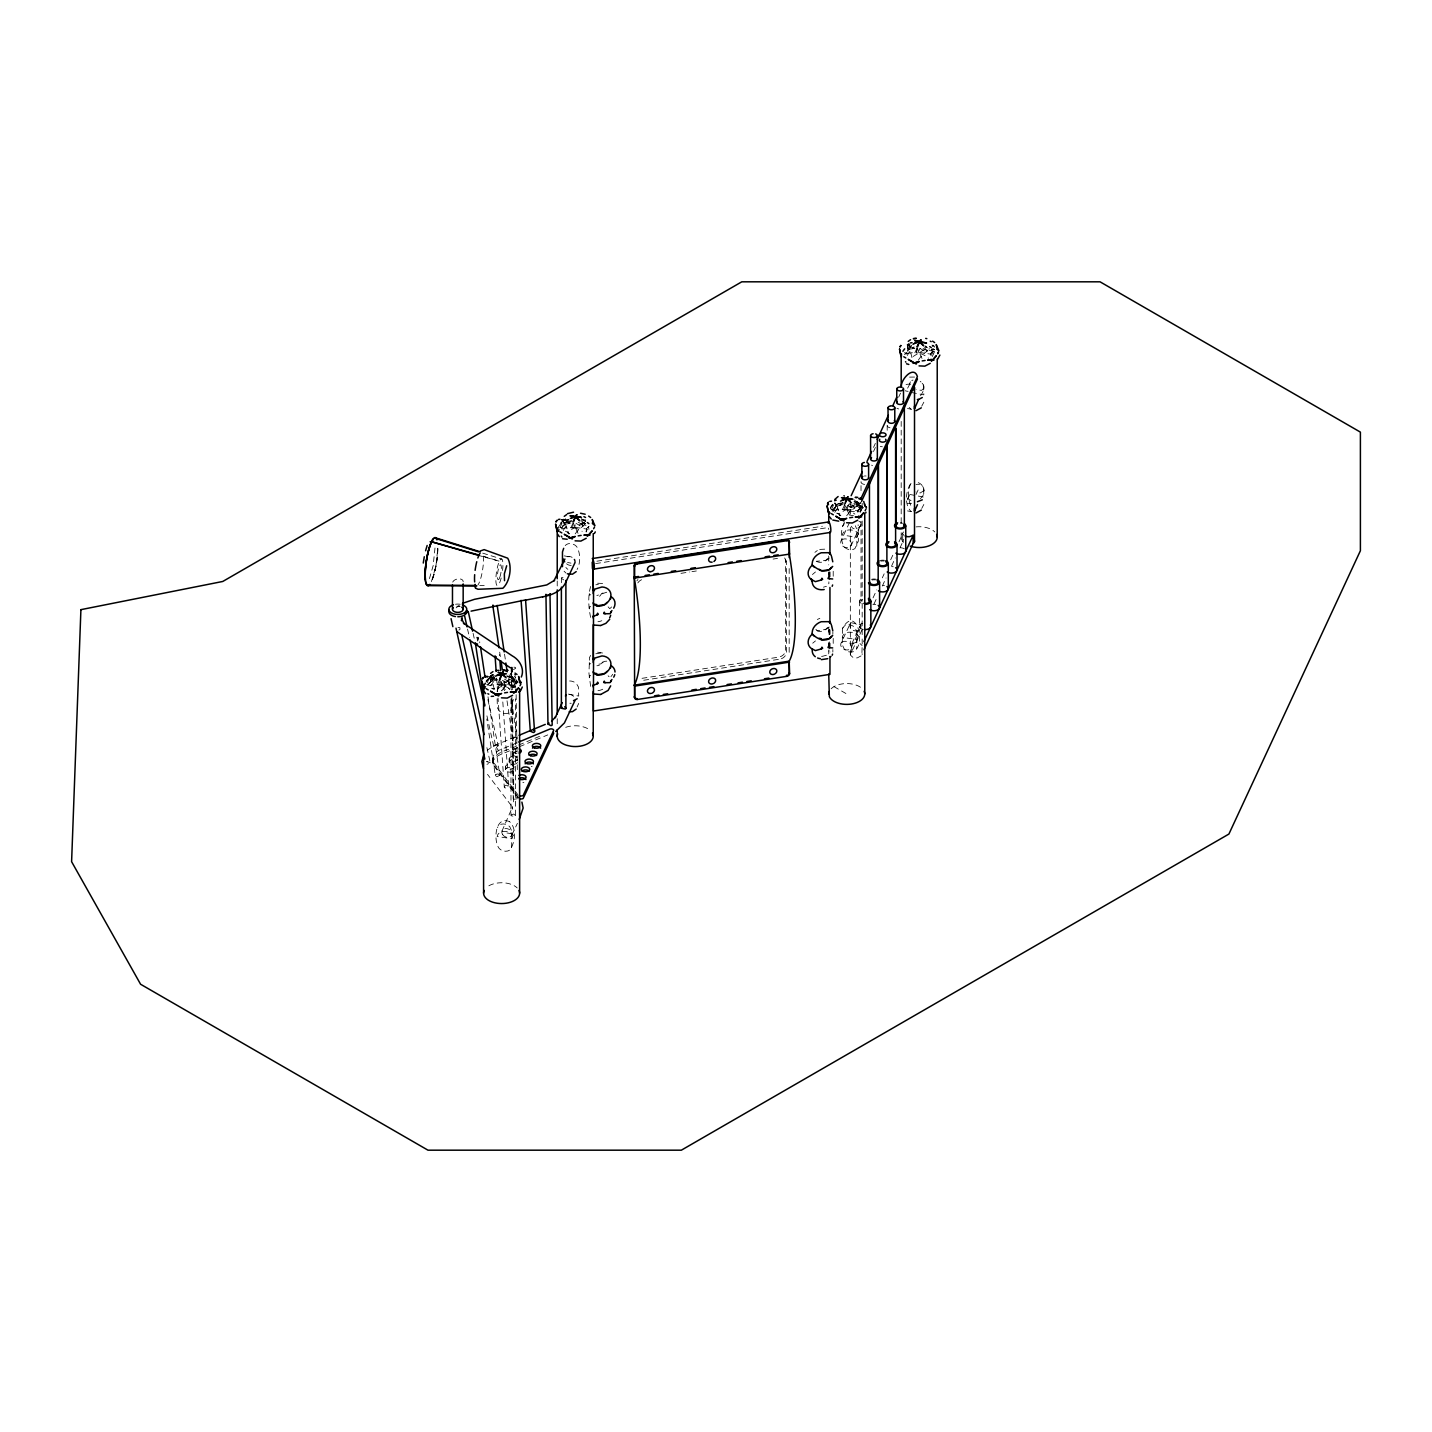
<?xml version="1.0" encoding="UTF-8"?>
<svg xmlns="http://www.w3.org/2000/svg" width="1432" height="1432" viewBox="0 0 1432 1432"><rect width="100%" height="100%" fill="white"/><g stroke="black" fill="none" stroke-linecap="round" stroke-linejoin="round"><path stroke-width="0.75" stroke-dasharray="5 3.75" d="M590.628 617.389C588.516 607.454 587.8 596.177 590.628 586.493M590.628 686.34L588.946 673.255L589.554 657.628M829.217 643.63L829.235 641.858M829.217 574.536L829.235 572.907M828.877 650.79L828.913 649.806M832.851 634.125L832.851 631.655M832.851 652.043L832.851 649.573M434.988 548.009L433.18 565.568L428.938 580.336M850.393 622.992C847.404 632.353 862.028 634.107 860.936 624.638L850.662 622.652L840.817 643.702C839.492 649.126 848.872 652.598 851.36 647.55L860.936 626.858M908.067 345.416L909.463 346.383L908.049 345.774M499.5 655.623L499.392 654.603M504.279 786.991C506.015 782.069 511.851 789.122 505.031 787.868A2.13 1.396 -27.8 0 1 504.279 786.991L498.032 698.064M479.738 642.771L479.702 641.787M486.934 715.857L493.7 746.233L496.528 747.271L498.193 745.768L487.095 696.042M578.707 703.434L577.078 706.978M907.62 388.179L911.504 380.751A7.607 5.907 29.6 0 1 913.007 380.053M909.392 384.743L910.358 381.825M923.837 402.195L921.725 406.187M923.837 504.476L921.725 508.467M489.762 677.801L490.854 681.453L489.655 684.908M497.137 691.495C497.405 686.161 502.56 680.809 508.092 683.225M497.137 698.87L497.387 707.873L499.285 710.934A7.607 6.014 23.5 0 0 509.72 712.438L511.886 708.357L511.886 695.469M509.667 821.682C495.096 815.22 493.002 840.835 499.285 848.603A7.607 6.014 23.5 0 0 509.72 850.107C515.359 842.625 516.916 828.251 509.541 821.61M511.636 847.601L511.886 831.312L509.72 826.604A7.607 6.014 23.5 0 0 499.285 825.101L497.387 827.607M563.331 520.729L564.494 524.452L562.024 529.249M832.869 511.761L835.858 507.197L834.82 503.276A19.064 4.027 81.2 0 1 835.518 504.44L835.966 505.335L838.239 503.223M844.45 522C840.835 529.393 839.832 540.15 844.433 547.149A7.607 6.014 23.5 0 0 854.868 548.653L858.359 541.081L858.126 524.756M842.517 628.415L842.267 644.722L844.433 649.43A7.607 6.014 23.5 0 0 854.868 650.933C866.45 640.319 854.958 605.718 842.517 628.415L844.433 625.909A7.607 6.014 23.5 0 1 854.868 627.431L857.016 632.121L856.766 648.428M856.766 546.147L857.016 529.858L855.352 525.759M904.451 354.563L906.545 352.666L905.436 353.382M908.461 345.166L907.297 345.918L908.479 349.39L907.727 352.093M590.682 606.452L589.447 607.365M590.682 675.439L589.447 676.316M849.516 522.501L840.817 541.314C839.492 546.755 848.872 550.21 851.36 545.18L860.936 524.47L860.936 522.25L858.949 521.355M851.36 545.18C852.667 539.739 843.287 536.284 840.817 541.314M851.36 647.55C852.667 642.127 843.287 638.672 840.817 643.702M920.543 395.697C923.479 391.867 926.719 384.349 920.167 382.308M920.293 498.622C926.898 493.825 924.642 482.423 916.033 484.481M517.435 798.734L513.909 799.271A2.112 1.396 -27.7 0 1 513.247 798.34L514.643 796.765L517.453 797.731M499.428 681.883L498.891 684.926L497.244 684.729A19.064 15.036 24.9 0 0 489.028 685.713M573.051 524.882L572.514 527.925L570.885 527.728A19.064 15.036 24.9 0 0 562.651 528.73M844.558 506.785L844.021 509.828L842.392 509.631A19.064 15.036 24.9 0 0 831.813 511.725M917.303 348.423L916.498 352.988L914.851 352.791A19.064 15.036 24.9 0 0 905.418 354.295M511.528 700.57L517.185 738.16L515.52 739.556L512.728 738.554M917.178 348.352L916.301 352.558L917.948 352.863A19.064 15.036 24.9 0 1 928.527 358.233M486.898 747.611L490.281 762.791L486.987 764.33M490.854 681.453L487.829 685.319L490.872 681.328L489.744 677.945M564.494 524.452L561.469 528.318L564.512 524.345L561.881 519.637M834.91 502.704L836.002 506.355L832.064 510.812M907.87 351.234L907.351 346.007M862.1 647.622L861.849 655.48L857.338 657.861A5.674 3.276 0 0 1 852.899 657.342L850.411 655.086A6.462 3.723 0 0 1 851.36 652.419L862.834 628.129M836.019 506.248L832.959 510.222M907.888 351.108L908.479 349.39M493.7 746.233L496.528 744.944L498.193 745.768M431.426 581.589L435.937 566.105L437.816 548.009A24.362 5.191 -81.1 0 1 431.462 581.535L431.283 581.84M589.304 595.121L589.304 593.528M589.304 664.072L589.304 662.479M488.008 696.811L499.822 775.321L496.993 776.699L495.347 775.661L486.808 718.989M589.662 657.234L590.628 655.444M511.636 709.932L513.229 699.335M487.095 682.939L488.831 679.18M559.858 527.817L563.886 519.118L561.827 519.655L565.497 521.32L564.101 520.21M497.244 684.729L499.482 679.932M570.885 527.728L573.104 522.931L565.461 524.112L565.014 523.128L567.913 520.031M498.694 684.496L500.341 684.8L501.701 681.847M572.335 527.495L573.963 527.799L575.342 524.864M907.315 345.363L907.87 344.181A19.064 15.036 24.9 0 1 908.837 343.429M831.365 509.72L834.838 502.22M914.851 352.791L917.089 347.994M842.392 509.631L844.612 504.834L836.95 506.015L836.521 505.031M873.502 447.411L875.364 443.401M917.948 352.863L920.436 347.475L927.739 350.446A19.064 11.009 -60 0 1 934.631 349.426L929.046 348.603M843.842 509.398L845.471 509.702L846.831 506.767M849.283 503.813C840.888 514.249 862.655 514.374 860.614 503.402M873.502 451.51L875.364 447.482M898.634 397.201L900.495 393.173M932.858 355.351L934.595 351.61M860.381 512.208L862.995 506.57M907.387 499.875L910.877 492.34M916.033 494.505L918.753 488.616M851.7 652.187L851.7 643.988L862.834 619.931M873.037 597.878L876.76 589.859M882.327 577.83L884.17 573.82M890.668 559.787L893.461 553.772M899.028 541.743L902.733 533.724L904.075 535.514M873.967 604.071L876.76 598.057M882.327 586.028L886.032 578.009M891.599 565.98L895.322 557.961M899.958 547.937L902.733 541.923L902.661 532.221M503.831 689.24L511.17 673.595M501.988 831.061L512.549 806.86L512.549 809.116L511.851 805.983L512.37 806.95L487.507 774.372M511.958 834.892L517.399 823.311M512.728 738.518L515.538 737.158L517.185 738.16M517.543 747.504L498.193 755.577L492.894 760.517M860.936 524.47C859.898 528.82 853.186 531.021 851.235 526.224M497.387 689.92L499.285 687.414A7.607 6.014 23.5 0 1 509.72 688.935M842.517 526.153L844.433 523.647M911.02 483.479C907.423 489.583 907.834 499.535 911.02 505.908M492.823 760.66L493.342 757.403L493.038 763.865M910.358 484.088C905.615 491.874 904.415 504.798 911.074 511.528M924.034 388.161L921.492 390.381L916.033 389.54M924.034 490.55L920.167 493.002L916.033 491.928M452.727 582.072L453.317 581.159A5.531 3.526 -12.9 0 1 458.061 578.886L460.71 579.047A5.263 3.365 -12.9 0 1 463.163 581.786M857.822 505.353L854.063 507.93L852.112 504.082M606.774 592.204L596.84 595.551M606.774 661.154C601.816 660.689 601.547 665.952 596.893 665.79M829.182 558.05C825.548 561.63 818.782 564.369 815.882 560.431M829.182 627.001C825.852 629.883 820.035 633.481 816.222 630.223M812.714 643.183L815.47 640.909M903.699 539.363L902.733 541.923M812.427 574.536L815.47 571.959M494.183 677.121L491.82 681.113A19.064 4.027 81.2 0 1 494.344 689.526M911.79 345.202L909.427 349.175A19.064 4.027 81.2 0 1 911.951 357.588M905.991 354.313L907.262 352.988M565.228 545.592L566.374 544.536A7.607 5.907 29.6 0 1 576.595 546.469C580.622 552.77 580.622 563.223 577.078 569.524M569.005 519.225L564.459 523.432L564.029 522.537A19.064 4.027 81.2 0 0 562.167 520.192M494.237 677.264L490.836 680.415L490.388 679.52A19.064 4.027 81.2 0 0 489.619 678.249M910.716 346.383L908.443 348.495L907.995 347.6A19.064 4.027 81.2 0 0 907.602 346.902M828.645 583.808L828.877 583.612A23.682 19.815 -59.2 0 1 828.877 581.84M487.184 750.44L492.93 746.215L517.095 736.12M456.181 607.812L459.314 605.324M814.915 552.34L817.314 550.532M932.984 351.359L930.549 353.632L930.245 357.875M515.377 683.297C508.145 697.312 512.674 682.491 517.578 682.026M860.525 508.199L858.072 510.49L857.661 513.927L858.09 510.633L862.368 506.481M492.035 675.761L493.7 674.544M513.462 669.621L515.717 668.243A2.112 1.378 -27.8 0 0 515.055 667.33L513.479 667.079M861.151 502.739L857.338 504.279A5.674 3.276 0 0 1 854.278 504.171L862.404 506.838M851.7 643.988L855.173 642.682A5.674 3.276 0 0 1 859.612 643.183L862.1 645.563M564.494 520.102L561.63 521.964A16.468 9.505 0 0 0 558.82 526.6M489.655 677.873L487.99 678.947A16.468 9.505 0 0 0 485.18 683.601M493.199 677.909L494.828 678.177L490.854 677.103A16.468 9.505 0 0 1 494.452 675.743M575.199 533.85A19.064 11.009 -60 0 1 582.108 526.887L583.307 526.153L580.694 522.197L582.555 526.027L583.755 525.383A19.064 11.009 -60 0 1 584.811 524.918M918.324 360.148A19.064 11.009 -60 0 1 926.074 351.95L927.274 351.216L924.66 347.26M501.558 690.833A19.064 11.009 -60 0 1 508.467 683.887L509.667 683.136L507.053 679.18M846.688 515.753A19.064 11.009 -60 0 1 853.597 508.79L854.797 508.056L852.201 504.1M495.937 774.336L498.103 773.942L499.822 775.321M583.415 522.591L567.072 532.024L565.425 531.183M927.399 347.779L925.126 345.971L927.381 347.654L911.647 357.409M509.774 679.591L493.431 689.025L491.785 688.183L493.413 689.168M854.922 504.494L838.561 513.927L836.915 513.086M517.668 682.599L516.379 683.332L517.596 682.205M862.798 507.519L861.42 507.626M927.739 350.446L926.54 351.091L924.589 347.242M508.933 683.01L510.132 682.384A19.064 11.009 -60 0 1 517.024 681.363L517.203 681.381M861.402 507.555L862.708 506.946M817.314 619.483L819.838 618.32M516.701 742.886L499.285 750.171A21.355 12.333 0 0 0 493.217 761.985L517.937 794.796M516.701 745.875C508.718 750.654 493.736 751.245 492.447 762.898L518.724 797.642M518.76 745.016L541.421 735.583M519.548 746.663L547.758 734.902M486.791 761.681L490.281 762.791M602.997 592.92C599.614 594.083 601.708 596.84 596.893 596.84M827.607 558.516L825.53 560.521L816.222 561.272M602.997 661.87L600.903 663.875L596.84 664.502M827.607 627.467L825.53 629.471L817.368 630.742L815.882 629.382M907.494 503.33L911.54 503.348M819.713 549.405L827.266 549.047M823.454 587.192L826.425 586.297M826.425 655.247L822.595 656.268A11.957 9.433 -24.9 0 1 819.623 656.303M909.571 377.117L914.976 377.064M861.276 506.087A19.064 11.009 -60 0 0 855.262 507.286L848.764 506.856M486.629 761.681L488.008 761.377M595.819 584.847L598.397 584.238M597.967 621.721L598.827 621.595A11.957 9.433 -24.9 0 0 601.798 620.7M595.819 653.798L600.975 652.992A11.957 9.433 -24.9 0 1 603.803 653.44M597.967 690.672L598.827 690.546A11.957 9.433 -24.9 0 0 604.537 688.165M863.281 507.447L858.216 507.68L854.761 505.89M518.151 682.545L513.068 682.76L509.631 680.988M843.126 504.816L835.357 503.062M497.996 679.914L490.227 678.142M906.026 384.564L907.494 384.259A5.674 3.276 0 0 1 910.555 384.367M517.274 681.918L509.183 679.412L517.238 681.56L516.433 680.164M906.975 344.879L910 344.414M909.427 349.175L915.173 348.298M561.505 520.049L566.034 519.351M563.349 520.317L569.435 519.368M564.029 522.537L570.258 521.57M581.195 519.888L585.473 520.174L582.663 517.919M835.518 504.44L843.824 503.151M853.812 503.42L857.965 502.775A19.064 4.027 81.2 0 1 860.793 512.602M596.893 561.201L822.362 526.26M595.64 563.599L827.732 527.62M680.988 573.337L689.759 571.995M691.96 571.654L696.346 570.974M773.083 559.071L777.469 558.39M489.708 677.3L493.772 676.674M490.388 679.52L496.618 678.571M491.82 681.113L497.566 680.218M643.72 680.254L779.652 659.185M933.664 351.073L929.994 350.625L925.519 347.385M597.609 583.218L602.657 583.451M597.609 652.169L604.948 653.422M590.772 594.817L589.447 594.799M590.772 663.768L589.447 663.75M563.707 579.888L561.38 578.277A2.094 1.289 27.9 0 1 561.988 577.418L563.564 577.275M457.989 627.431L459.923 627.681L459.976 629.364A1.969 1.217 -8.7 0 1 458.867 630.044L458.115 630.044M850.501 515.52L853.508 515.413M496.367 747.146L498.497 750.851L497.584 746.806M839.975 503.097L842.983 503.044M479.756 585.455L484.213 585.491M914.833 348.155L907.834 346.204M570.849 523.092L565.139 522.018L561.612 519.637M862.189 506.319L854.331 504.315M909.499 345.828L910.806 345.989M931.731 349.265L934.684 349.623M919.219 352.379L930.388 354.098M846.742 509.219L857.911 510.938M575.234 527.316L586.404 529.034M501.612 684.299L512.781 686.035M506.982 832.977L512.137 833.782M566.839 520.926L571.475 521.141L564.101 520.353M911.54 409.266L907.494 408.532M911.54 511.654L907.494 510.902M911.45 392.493L923.837 394.838L923.604 385.817L921.725 382.684A7.607 5.907 29.6 0 0 920.221 381.413M564.262 555.885L572.514 557.442M567.555 562.49L570.956 563.134M568.379 694.108L578.707 696.059L578.456 687.056L576.595 683.905A7.607 5.907 29.6 0 0 569.614 680.988M911.003 500.663L907.709 498.551L909.392 494.38L923.837 497.119L923.604 488.097L921.725 484.965A7.607 5.907 29.6 0 0 916.623 482.172M483.085 556.207L499.392 561.219L479.004 555.527M482.727 553.146L501.88 559.124M482.853 556.296L490.532 558.748M908.085 345.255L909.499 345.774M490.478 677.193L491.856 678.321L490.442 677.712M510.257 673.667L511.922 674.436M586.028 525.562L581.553 522.322M508.056 683.207L511.063 685.105L512.978 688.524M582.824 522.412L585.079 523.557M585.062 523.432L581.141 520.836M836.915 513.229L838.561 514.088M919.988 348.441L926.074 351.95M854.492 501.576L861.867 505.836M849.659 504.064L855.262 507.286M847.529 505.281L853.597 508.79M581.141 518.599L588.516 522.877M578.152 522.161L583.755 525.383M576.022 523.378L582.108 526.887M833.997 686.626L846.742 693.983M509.345 676.656L516.737 680.934M509.362 676.745L517.865 681.65M504.512 679.144L510.132 682.384M502.381 680.379L508.467 683.887M854.17 499.822L856.962 502.077L856.533 501.182M509.022 674.902L511.833 677.175L511.403 676.28A19.064 4.027 81.2 0 0 510.257 674.526M839.152 514.392L840.835 515.771L839.17 514.249M567.663 532.489L569.327 533.868M911.074 409.248L909.213 407.44M565.944 573.033L564.083 571.225M567.681 532.346L569.327 533.796M608.099 606.846L609.728 608.672L610.945 607.633A11.957 9.433 -24.9 0 0 612.699 605.288M608.099 675.797L609.101 676.727M565.891 567.412L566.374 568.039A7.607 5.907 29.6 0 0 567.86 569.31M517.937 797.785L493.217 764.974L492.644 758.781M933.986 351.413L930.567 353.793L931.051 358.573M785.273 559.25L786.222 561.29M916.229 345.918L922.208 358.823M843.752 502.775L849.731 515.663M572.245 520.872L578.242 533.76M499.356 679.466L504.601 690.743M857.517 501.773L857.965 502.775M512.388 676.853L512.817 677.855A19.064 4.027 81.2 0 1 515.663 687.7M510.973 698.959L510.973 815.721L514.876 816.509A2.094 1.289 27.9 0 0 515.484 815.649L515.484 698.87M510.973 685.731L512.638 687.36L514.876 686.644A2.094 0.949 -24.5 0 0 515.484 685.659L511.6 684.854A2.094 1.289 27.9 0 0 510.973 685.731L510.973 690.135M515.484 815.649L513.82 814.02L511.6 814.736A2.094 0.949 -24.5 0 0 510.973 815.721M473.097 633.356L474.547 639.836M467.548 629.078L469.499 637.759M477.554 641.053L476.945 637.115L478.109 640.963L478.055 637.168L478.628 640.927M504.529 654.138L505.532 660.761M508.521 680.665L509.864 689.508M499.696 652.169L500.359 656.59M504.028 680.898L505.353 689.741M507.017 700.803L512.674 738.375M862.1 653.636L862.171 654.567M501.397 681.883L502.023 690.797M502.811 701.948L508.772 786.687M496.618 678.052L497.871 695.845M515.896 679.269L515.985 685.892M516.129 694.699L517.31 769.646M512.012 676.387L512.226 689.794M512.405 700.982L513.909 797.123M511.582 672.02L511.868 689.615M512.029 700.624L513.39 802.01L513.336 797.893M511.278 672.36L511.546 690.045M511.689 698.888L513.247 798.34M901.193 421.402L901.193 523.772M901.193 532.686L901.193 537.125M887.196 425.268L887.196 431.891M862.171 503.205L862.171 509.882M862.171 521.015L862.171 601.136M862.171 603.373L862.171 636.757M862.171 638.976L862.171 645.653M861.026 490.621L861.026 481.796A4.224 2.434 0 0 0 864.91 484.428M861.026 506.051L861.026 510.472M861.026 521.499L861.026 600.903M859.63 600.867L859.63 626.16M850.34 500.591L850.34 516.182M850.34 527.298L850.34 654.173M833.209 571.261L833.209 576.541M833.209 638.404L833.209 643.809M829.951 571.851L829.951 578.546M829.951 629.794L829.951 634.251M829.951 643.165L829.951 652.079M829.737 572.12L829.737 578.6M829.737 630.277L829.737 634.591M829.737 643.237L829.737 651.864M829.325 629.328L829.325 632.926M829.003 572.048L829.003 578.725M829.003 629.99L829.003 634.448M829.003 643.058L829.003 651.685M828.734 555.992L828.734 564.888M828.86 571.923L828.86 578.564M828.734 627.216L828.86 634.233M828.734 642.789L828.734 653.923M789.175 568.558L789.175 654.549M589.304 606.846L589.304 608.851M589.304 675.797L589.304 677.801M561.38 578.277L561.38 582.681M557.227 580.98L557.227 587.639M557.227 718.721L557.227 725.398M513.927 766.782A4.224 2.434 0 0 1 507.537 768.823A4.224 2.434 0 0 1 507.662 764.598A4.224 2.434 0 0 1 513.927 766.782L513.927 769.754A4.224 2.434 0 0 1 507.537 771.812A4.224 2.434 0 0 1 507.662 767.588A4.224 2.434 0 0 1 513.927 769.754M517.131 748.614A4.224 2.434 0 0 0 512.853 751.012L512.853 754.002A4.224 2.434 0 0 0 517.006 756.472M509.166 758.853L509.166 761.842M505.496 766.693L505.496 769.682M488.867 885.799A18.007 10.4 0 0 1 517.203 887.947M565.73 727.331A18.007 10.4 0 0 1 590.539 730.678M831.133 688.774A18.007 10.4 0 0 1 862.35 688.774M903.61 542.334A18.007 10.4 0 0 1 903.61 531.934M916.086 526.887A18.007 10.4 0 0 1 934.81 531.934M931.946 345.058A18.007 10.4 0 0 1 934.81 347.206M488.867 676.942A18.007 10.4 0 0 1 492.59 675.295M437.762 548.223A24.075 5.137 -81.1 0 1 431.462 581.303M496.886 585.384A13.514 2.882 -81.1 0 1 496.689 570.938A13.514 2.882 -81.1 0 1 501.415 558.91A13.514 2.882 -81.1 0 1 502.453 571.261M501.164 578.045A13.514 2.882 -81.1 0 1 498.479 584.865M457.846 606.38A9.004 5.209 0 0 1 460.173 606.559M455.519 604.25A9.004 5.209 0 0 1 460.173 604.268M456.683 606.273A5.352 3.097 0 0 1 459.439 606.345M483.354 556.207A17.166 3.669 -81.1 0 1 477.858 585.079M437.691 548.384A23.789 5.084 -81.1 0 1 431.462 581.07M517.453 762.54A4.224 2.434 0 0 1 511.224 763.972A4.224 2.434 0 0 1 510.454 760.123A4.224 2.434 0 0 1 517.077 760.696M517.453 759.569A4.224 2.434 0 0 1 511.224 760.983A4.224 2.434 0 0 1 510.454 757.134A4.224 2.434 0 0 1 517.077 757.707M532.149 766.245A4.224 2.434 0 0 1 531.254 766.621M517.006 753.483A4.224 2.434 0 0 1 512.853 751.012M512.853 754.002A4.224 2.434 0 0 1 517.131 751.603M523.897 782.302A4.224 2.434 0 0 1 522.877 782.534M495.347 775.661A2.345 1.557 -27.7 0 1 495.92 774.354M571.225 703.273A5.352 4.207 25.1 0 1 569.882 703.219M569.882 694.484A5.352 4.207 25.1 0 1 573.534 696.328M571.225 565.372A5.352 4.207 25.1 0 1 566.231 563.474M567.305 556.762A5.352 4.207 25.1 0 1 572.46 557.567M510.884 676.441A16.468 9.505 0 0 1 514.088 678.106M500.341 684.8A19.064 15.036 24.9 0 1 509.774 689.222M510.24 674.06A19.064 15.036 24.9 0 1 511.6 674.687M514.195 676.226A19.064 15.036 24.9 0 1 515.395 677.085M486.182 681.954A19.064 11.009 -60 0 1 488.956 678.535M489.959 677.533A19.064 11.009 -60 0 1 493.091 675.009M490.263 676.119A19.064 15.036 24.9 0 1 492.304 674.687M489.189 682.384A3.49 2.757 24.9 0 1 486.683 684.747M514.482 687.718A3.49 2.757 24.9 0 1 514.034 686.232M491.087 675.278A23.825 18.795 24.9 0 1 492.733 674.884M510.454 677.622A23.825 18.795 24.9 0 1 516.63 681.793M490.603 685.838A23.825 13.765 -60 0 1 496.367 678.75M515.556 676.996A3.49 2.023 -60 0 1 512.853 680.648A3.49 2.023 -60 0 1 510.705 679.054M565.461 524.112A19.064 4.027 81.2 0 1 568.289 533.957M588.319 526.564A19.064 4.027 81.2 0 1 588.982 529.285M573.963 527.799A19.064 15.036 24.9 0 1 582.197 531.362M558.981 526.224A19.064 11.009 -60 0 1 565.658 518.778M562.83 525.383A3.49 2.757 24.9 0 1 560.324 527.764M563.259 530.449A23.825 13.765 -60 0 1 571.279 520.586M587.782 529.983A3.49 2.757 24.9 0 1 587.657 529.231M582.412 519.834A23.825 18.795 24.9 0 1 585.76 521.534M585.563 523.826A3.49 2.023 -60 0 1 584.328 522.053M880.877 561.201A4.224 2.434 0 0 1 884.099 561.111M900.46 523.289A4.224 2.434 0 0 1 902.518 523.718M898.723 408.925A4.224 2.434 0 0 1 896.915 408.21M900.513 547.758A5.638 3.258 0 0 1 904.362 548.868M900.513 522.483A5.638 3.258 0 0 1 901.945 522.644M882.363 446.748A4.224 2.434 0 0 1 880.286 446.319M880.197 560.485A5.638 3.258 0 0 1 884.511 560.324M872.142 580.05A4.224 2.434 0 0 1 875.382 579.942M883.061 585.437A5.638 3.258 0 0 1 884.511 585.616M871.479 579.333A5.638 3.258 0 0 1 875.775 579.172M872.876 604.34A5.638 3.258 0 0 1 875.775 604.447M890.006 427.774A4.224 2.434 0 0 1 887.249 425.913M861.097 601.529A4.224 2.434 0 0 1 862.494 599.238M872.553 465.454A4.224 2.434 0 0 1 871.569 465.167M861.008 603.23A5.638 3.258 0 0 1 862.762 598.164M863.424 629.453A5.638 3.258 0 0 1 859.63 626.572A5.638 3.258 0 0 1 862.762 623.457M864.373 476.015A3.383 1.951 0 0 1 866.109 476.015M891.778 566.607A5.638 3.258 0 0 1 893.228 566.768M908.121 391.312A5.674 3.276 0 0 1 905.221 390.739M931.57 349.122A19.064 4.027 81.2 0 1 932.966 354.348M907.566 345.613A19.064 11.009 -60 0 1 909.642 343.841M905.113 352.666A3.49 2.757 24.9 0 1 904.29 352.827M907.226 355.512A23.825 13.765 -60 0 1 913.974 346.812M932.626 356.461A3.49 2.757 24.9 0 1 931.641 354.295M933.002 345.166A19.064 15.036 24.9 0 1 934.147 346.096M932.823 348.692A23.825 18.795 24.9 0 1 934.255 349.873M932.912 345.882A3.49 2.023 -60 0 1 932.518 346.705M828.788 529.464A5.352 1.128 81.2 0 1 828.502 528.157M828.86 651.309A23.682 19.815 -59.2 0 1 828.877 650.79M612.699 674.239A11.957 9.433 -24.9 0 1 610.945 676.584M784.593 557.979A7.035 5.549 -24.9 0 1 785.506 560.7L785.506 650.343A7.035 5.549 -24.9 0 1 778.704 657.145L642.771 678.213A7.035 5.549 -24.9 0 1 641.017 678.285M781.407 658.72A7.035 5.549 -24.9 0 0 786.454 652.383L786.454 562.74A7.035 5.549 -24.9 0 0 783.053 558.301M637.831 582.913A7.035 5.549 -24.9 0 1 641.966 579.584M636.882 580.873A7.035 5.549 -24.9 0 1 637.974 579.513M830.327 508.503A16.468 9.505 0 0 1 833.138 503.867M856.014 501.361A16.468 9.505 0 0 1 859.218 503.008M836.95 506.015A19.064 4.027 81.2 0 1 839.152 513.05M839.474 514.428A19.064 4.027 81.2 0 1 839.779 515.86M834.319 507.286A3.49 2.757 24.9 0 1 830.954 509.631M845.471 509.702A19.064 15.036 24.9 0 1 854.904 514.124M830.488 508.127A19.064 11.009 -60 0 1 833.138 504.529M834.749 512.352A23.825 13.765 -60 0 1 842.786 502.489M859.272 511.886A3.49 2.757 24.9 0 1 859.164 511.135M853.902 501.737A23.825 18.795 24.9 0 1 860.363 505.532M861.778 506.713A23.825 18.795 24.9 0 1 863.12 507.966M860.453 502.722A3.49 2.023 -60 0 1 857.661 505.657A3.49 2.023 -60 0 1 855.835 503.957M513.229 835.178L511.886 838.669L497.137 836.539C498.372 829.379 510.293 830.309 513.229 835.178M858.359 533.724L857.016 537.215L842.267 535.085C843.502 527.925 855.423 528.856 858.359 533.724M858.359 635.987L857.016 639.495L842.267 637.365C843.502 630.205 855.423 631.136 858.359 635.987M586.565 528.587L586.153 532.024L586.601 528.73L589.017 526.296L586.565 528.587M499.893 577.132A7.554 1.611 -81.1 0 0 500.788 564.924A7.554 1.611 -81.1 0 0 497.477 574.733A7.554 1.611 -81.1 0 0 499.893 577.132M502.507 834.462A5.352 4.207 25.1 0 0 511.457 835.858A5.352 4.207 25.1 0 0 506.982 828.609A5.352 4.207 25.1 0 0 502.507 834.462"/><path stroke-width="1.5" d="M593.439 692.998L593.546 661.477A23.019 19.547 -52.3 0 0 593.546 659.776A16.45 11.367 -46.1 0 0 593.421 658.487L601.977 655.928A11.957 9.433 -24.9 0 1 610.945 663.696C610.963 672.199 599.543 678.696 593.242 672.7L593.206 671.608M593.421 659.776L593.546 592.526A23.019 19.547 -52.3 0 0 593.546 590.825A16.45 11.367 -46.1 0 0 593.421 589.537L601.977 586.977A11.957 9.433 -24.9 0 1 610.945 594.745C610.963 603.248 599.543 609.746 593.242 603.749L593.206 602.657M596.875 615.008L598.325 614.364L597.556 613.218L596.875 615.008L593.242 616.315M596.875 683.959L598.325 683.315L597.556 682.169L596.875 683.959L593.242 685.266M605.11 613.737L603.642 613.54L604.286 612.18L605.038 613.737L609.996 613.702L611.947 610.551M605.11 682.688L603.642 682.491L604.286 681.131L605.038 682.688L609.996 682.652L611.947 679.502M821.234 580.014L822.666 579.369L821.896 578.224L821.234 580.014L815.381 581.643L811.21 579.459A11.957 9.433 -24.9 0 1 811.819 565.55L812.212 563.331A11.957 9.433 -24.9 0 1 821.18 552.77L829.737 552.68A16.45 7.375 41.1 0 0 830.417 553.898L829.468 553.468L830.417 553.898A23.019 14.338 51.9 0 0 831.187 555.473L831.24 555.616M821.234 648.965L822.666 648.32L821.896 647.175L821.234 648.965L815.381 650.593L811.21 648.41A11.957 9.433 -24.9 0 1 811.819 634.501L812.212 632.282A11.957 9.433 -24.9 0 1 821.18 621.721L829.737 621.631A16.45 7.375 41.1 0 0 830.417 622.848A23.019 14.338 51.9 0 0 831.187 624.424L831.24 624.567M829.468 578.743L827.982 578.546L828.645 577.186L829.379 578.743L832.708 578.976M829.468 647.694L827.982 647.497L828.645 646.136L829.379 647.694L832.708 647.926M519.798 681.453L518.599 676.477L519.995 683.1M471.074 611.142L525.58 599.936L534.566 731.788A2.058 1.611 21.3 0 1 533.277 732.504L530.305 731.197L521.087 600.33M484.625 688.237L483.765 689.043L483.246 687.217L484.625 687.825L483.425 687.199M549.977 593.618L552.179 725.022A2.094 1.629 21.9 0 1 550.819 725.63L547.973 724.001L545.95 594.298M522.286 687.02L520.729 690.475M939.893 355.082L937.62 359.217M423.263 563.045L424.284 556.744M451.062 618.66L452.87 626.643M461.659 619.644L461.48 620.772L462.071 617.55M812.427 580.121L812.212 581.249A11.957 9.433 -24.9 0 0 823.328 589.662L824.188 589.519M812.427 649.072L812.212 650.2A11.957 9.433 -24.9 0 0 815.291 656.733M610.945 597.574L610.408 599.292M610.945 666.524L610.408 668.243M832.636 584.972L832.171 586.315M832.601 654.102L832.171 655.265M521.32 677.032C524.9 668.887 519.637 659.848 512.334 655.91L463.431 623.153L464.165 623.797L461.48 618.517M464.899 612.95L467.942 612.18L467.584 610.927M499.965 678.84L501.558 673.684L506.481 673.828M573.588 521.857L575.163 516.755L580.121 516.827M845.095 503.76L846.67 498.658L851.324 502.775M917.572 346.92L919.147 341.818L915.639 340.583M499.589 680.128L502.9 671.769M547.973 724.001L549.118 723.088M425.608 550.747L427.148 545.467M499.034 647.747L492.787 605.432A2.202 1.486 3.2 0 1 493.002 605.074M562.722 558.587L564.709 561.845M573.946 520.407L575.27 516.773L571.601 517.704M845.435 502.31L846.76 498.676L841.855 500.251M917.912 345.47L919.308 341.783L926.576 342.982L919.165 341.747L922.799 344.718M484.857 759.067L456.002 628.147M550.461 594.262L549.315 595.086M610.694 685.856L608.081 690.439L600.652 694.484M505.192 676.638L501.594 673.738L503.258 671.626M852.971 499.177L846.652 498.605L847.744 496.976M919.29 341.729L921.259 339.814L912.99 344.289M558.265 531.254L558.981 529.697M851.145 495.705L862.332 471.558M866.987 461.498L871.64 451.438M877.225 439.373L888.395 415.226M893.049 405.166L896.772 397.129M901.426 387.07C900.066 380.214 913.741 364.605 917.411 376.598L860.614 499.32M861.545 501.397L917.447 379.015M922.298 397.541L918.628 399.439L914.439 408.872L914.422 406.115M917.482 504.673L914.439 511.26L914.422 508.503M863.961 641.554L913.151 535.3L909.678 536.624A5.674 3.276 0 0 1 905.221 536.105M863.961 649.752L913.151 543.498L913.151 535.3M564.906 559.035L553.88 580.891L554.632 580.246L546.773 584.936L474.493 599.31L462.429 603.373M562.239 702.629L555.133 717.772L555.634 716.823L551.606 721.227M519.207 819.462L523.145 808.006L521.91 802.099M574.876 700.767L564.423 722.927L555.759 731.43M558.265 530.825L556.851 530.126L557.478 528.838A19.064 11.009 -60 0 1 558.194 527.513M483.193 687.092L481.975 681.041L483.228 687.109L483.855 685.821A19.064 11.009 -60 0 1 485.341 683.207M572.854 537.716L572.227 539.005L564.226 534.297L570.562 537.949L569.059 538.307M499.231 694.699L498.605 695.988L490.585 691.28M901.462 353.883L901.372 357.105M916.838 362.761L916.212 364.068L908.192 359.343L914.278 362.923M844.361 519.619L843.734 520.908L835.733 516.2L841.819 519.78M593.618 528.748L594.548 527.012M519.977 685.749L520.908 683.995M865.125 510.651L866.038 508.915M563.689 548.295L562.472 551.964L562.472 566.678M483.855 754.771L481.85 761.609L483.443 768.519M506.677 565.765L504.332 573.91L504.529 580.658M594.37 533.492L595.3 531.899M831.527 556.35L832.798 561.809M831.527 625.301L832.798 630.76M576.237 515.072L575.342 516.719L578.814 519.655M480.454 550.944L484.159 549.62L507.716 558.194C512.405 566.589 509.882 581.84 502.865 588.266L477.984 589.268L475.603 588.176M607.025 602.371L605.002 604.501L596.893 605.861L595.927 605.306L596.875 604.68L594.817 604.25M609.71 619.286L605.915 623.332L600.652 625.533M607.025 671.322L605.002 673.452L596.893 674.812L595.927 674.257L596.875 673.631L594.817 673.201M832.708 566.41C826.765 574.232 818.674 570.67 812.409 565.103M832.708 635.361C827.428 643.075 817.941 640.032 812.409 634.054M834.784 499.446L838.114 496.528M936.206 355.87L931.427 361.365M863.747 512.71L858.949 518.205L858.09 517.131M936.224 355.888L932.769 359.915L934.04 360.112M863.764 512.728L860.292 516.755L855.369 516.97M577.168 698.762L573.498 700.66M922.298 499.822L917.357 501.773M576.201 571.619L572.478 574.196L567.341 573.802M576.201 709.055L572.478 711.65L569.184 711.776M921.331 407.834L916.015 410.68M921.331 510.096L916.015 512.96M588.785 534.852L592.257 530.825L587.442 536.302L586.601 535.228M848.048 496.671L846.724 498.551L840.512 501.128M829.755 513.157L828.913 513.945L828.394 512.173L829.772 512.728L828.358 512.029L827.087 505.961M830.417 656.662L830.417 656.662A23.682 5.567 -43.4 0 0 830.954 656.554M497.96 693.929L495.436 695.308L495.203 693.876M840.333 518.796L840.566 520.21L843.09 518.849M564.244 516.343L566.607 514.625M908.21 341.407L910.573 339.688M490.603 673.344L492.966 671.626M586.243 538.271L580.891 541.081L575.073 540.831M930.209 363.334L924.857 366.145L919.04 365.894M512.602 695.272L507.25 698.082L501.433 697.832M857.75 520.174L852.38 522.984L846.581 522.734M913.151 543.498L913.473 543.265A6.462 3.723 0 0 0 914.422 540.58M518.617 692.086L520.013 691.155M588.874 534.977L583.88 535.085L590.073 535.067M855.387 516.988L861.563 516.97L861.348 515.538M592.222 523.11L594.889 525.634L592.222 519.494L593.439 524.273M519.816 681.381L521.266 682.634L519.44 681.167M495.382 676.208L501.504 673.684L506.194 677.873M860.113 516.88L858.753 516.057M831.365 567.376L829.397 569.614L821.252 570.867L819.158 569.274M831.365 636.327L829.397 638.565L821.252 639.818L821.234 638.636L819.158 638.225M914.332 343.411L919.201 341.8L923.801 345.935M570.366 518.348L575.163 516.755L579.817 520.872M496.725 675.349L505.245 673.595M519.118 735.278L545.27 724.395M518.76 742.027L549.655 729.157A2.542 1.468 0 0 1 552.358 729.067A2.542 1.468 0 0 1 553.665 730.427L523.11 795.601A3.437 1.987 0 0 1 519.261 795.673M911.146 390.936L913.473 389.701A6.462 3.723 0 0 0 914.422 387.016M567.448 513.64L573.534 512.191M914.457 363.012L919.237 361.544L913.043 363.37M570.598 537.823L575.27 536.481L570.419 537.823M821.359 659.651L827.75 658.666M860.238 516.916L857.893 516.594M525.401 600.187L542.979 596.732M542.603 596.84C551.517 595.264 561.272 591.434 565.515 582.824L574.876 562.865A5.352 4.207 25.1 0 0 575.055 561.756M600.509 625.533L594.459 625.104M600.509 694.484L594.459 694.055M483.407 687.253L485.555 686.769M556.923 530.288L558.247 530.86M569.936 515.824L581.482 517.274M841.425 497.727L846.652 498.605L842.159 497.531M922.172 360.918L925.108 360.47M578.188 535.872L581.141 535.407M849.695 517.775L852.649 517.31M504.565 692.855L507.501 692.39M548.778 595.229L546.254 595.014M846.777 498.64L850.322 501.558M828.788 521.91L592.257 558.552A5.352 1.128 81.2 0 1 594.155 564.226A5.352 1.128 81.2 0 1 593.654 569.113L830.166 532.453A5.352 1.128 81.2 0 0 830.309 525.526A5.352 1.128 81.2 0 0 828.126 523.163M789.605 554.077L789.175 553.128A104.357 22.089 81.2 0 1 789.175 661.154L789.605 673.595A2.81 2.22 -24.9 0 1 786.884 676.316L637.365 699.478A2.81 2.22 -24.9 0 1 634.644 697.599L634.197 565.658A2.81 2.22 -24.9 0 1 636.918 562.937L786.454 539.757A2.81 2.22 -24.9 0 1 789.175 541.636L789.605 554.077L634.644 578.098L634.197 577.15L638.565 576.47M634.644 578.098L634.644 566.607A2.81 2.22 -24.9 0 1 637.365 563.886L786.884 540.705A2.81 2.22 -24.9 0 1 789.605 542.585M645.116 575.449L649.484 574.787M653.851 574.107L658.219 573.427M671.304 571.404L675.671 570.724M690.958 568.361L695.326 567.681M728.065 562.597L732.414 561.935M736.782 561.255L741.149 560.574M765.153 556.851L769.521 556.171M773.889 555.509L778.256 554.828M634.197 577.15A104.357 22.089 81.2 0 1 634.197 685.176L789.175 661.154L789.175 672.646A2.81 2.22 -24.9 0 1 788.37 674.4M634.197 685.176L634.644 686.107L789.605 662.103M654.514 695.809L658.917 695.129M663.302 694.448L667.706 693.768M691.889 690.027L696.292 689.347M700.696 688.667L705.099 687.969M709.484 687.288L713.888 686.608M727.08 684.568L731.483 683.887M738.071 682.867L742.474 682.187M746.878 681.507L751.263 680.827M764.455 678.768L768.859 678.088M501.63 673.667L498.963 672.61M558.229 519.512L560.019 519.261M829.719 501.415L831.509 501.164M484.589 676.513L488.061 676.62L484.607 676.495M846.813 498.569L851.628 498.73M495.705 670.588L498.658 670.319M927.847 360.148L932.697 360.076L927.847 360.112M841.998 519.744L841.837 518.67M838.722 521.159L832.78 520.031M567.215 539.255L562.543 538.736M491.212 696.382L493.593 696.256M503.366 670.409L508.092 670.337M917.357 399.492L918.628 399.439M855.173 497.387L857.768 497.334M914.636 340.673L919.183 341.711M570.652 515.627L575.252 516.683L577.275 514.75M493.754 606.345L492.697 605.736M428.347 585.097L475.281 585.42M428.275 585.652L476.767 585.992M580.515 513.247L585.187 514.231M533.438 729.89L534.798 730.964M430.101 541.761L431.462 541.976M496.815 694.932L490.603 691.262M925.698 338.4L926.826 338.632M498.032 672.521L501.504 673.684M479.004 555.061L431.462 541.743L479.004 555.527M906.51 363.782L908.819 364.444M814.629 567.43L813.018 566.034M814.629 636.381L813.018 634.985M435.972 537.967L480.078 551.75M478.467 551.821L435.865 538.522A23.789 5.084 -81.1 0 0 434.576 538.181M937.047 349.229L938.873 350.715L936.206 344.557L937.405 349.336M610.748 596.589L611.339 596.858A11.957 9.433 -24.9 0 1 613.702 608.206M610.748 665.54L611.339 665.808A11.957 9.433 -24.9 0 1 615.026 672.02M583.898 516.666L585.563 517.453M476.05 643.612L476.462 643.809A2.345 1.181 6.6 0 0 477.608 644.06M503.652 669.872L506.266 671.107M564.691 706.728L565.891 708.196A2.094 1.289 27.9 0 1 565.264 709.055L561.38 708.267L561.38 587.102M903.771 356.783L905.83 357.946M831.312 513.605L833.335 514.804M559.822 531.702L561.845 532.901M486.182 688.702L488.205 689.902M932.608 341.156L934.649 342.552M860.131 497.996L862.189 499.392M588.624 516.093L590.682 517.489M515.001 673.094L517.042 674.49M456.915 631.619L510.329 667.777M831.294 519.028L829.343 516.648M512.96 692.229L513.82 693.285L518.617 687.808L514.983 691.978L510.24 692.05L516.433 692.05L516.2 690.618A19.064 4.027 81.2 0 0 515.95 689.15M559.268 536.642L557.567 534.172M485.645 693.625L483.944 691.155M474.798 586.601L475.71 588.355M786.454 539.757L786.884 540.705M789.175 672.646L789.605 673.595M786.884 676.316L786.454 675.367A2.81 2.22 -24.9 0 0 787.153 675.188M636.918 562.937L637.365 563.886M634.197 565.658L634.644 566.607M637.365 699.478L636.918 698.548A2.81 2.22 -24.9 0 1 634.197 696.668M863.729 501.397L864.928 506.176L864.677 503.867M497.155 605.36L504.189 651.918M556.833 530.091L555.58 524.058L557.406 532.042M828.34 511.994L827.105 505.961M828.734 673.953L829.343 696.668A18.007 10.4 0 0 0 851.413 704.025A18.007 10.4 0 0 0 864.14 691.28M468.282 611.732L472.614 631.19M464.648 616.064L467.065 626.912M469.982 639.925L484.499 705.009M461.731 634.877L483.998 734.598M610.73 611.607L610.945 612.663M610.73 680.558L610.945 681.614M496.707 693.768L496.904 694.896M505.854 662.98L507.197 671.823M501.021 661.011L502.363 669.854M480.454 646.638L485.054 677.175M475.335 642.717L484.839 705.922M499.983 661.817L500.627 670.731M495.06 655.82L496.152 671.393M511.868 667.437L511.94 671.912M511.51 667.616L511.582 672.02M937.226 359.092L937.226 537.125M914.511 387.947L914.511 541.511M905.74 525.938L905.74 551.231M904.344 525.92L904.344 406.813A4.224 2.434 0 0 0 904.272 406.187M903.503 388.967L903.503 402.535M901.193 354.635L901.193 385.799M897.023 544.787L897.023 570.061M896.754 388.967L896.754 402.535M895.913 428.49L895.913 525.526M895.609 427.864L895.609 544.751M894.785 407.816L894.785 421.366M888.305 563.617L888.305 588.91M888.037 407.816L888.037 421.366M887.196 445.119L887.196 544.375M886.891 446.712L886.891 563.599M879.588 582.466L879.588 607.741M878.478 463.968L878.478 563.223M878.174 465.543L878.174 582.43M877.351 435.614L877.351 459.046M870.853 601.297L870.853 626.59M870.584 435.614L870.584 459.063M869.457 601.279L869.457 482.19A4.224 2.434 0 0 1 868.723 483.372M868.615 464.326L868.615 477.894M864.749 513.712L864.749 693.983M861.867 464.344L861.867 477.894M829.951 531.737L829.951 554.023M829.951 587.46L829.951 623.117M829.951 656.536L829.951 674.365L593.421 711.024L593.421 693.195M828.734 511.475L828.734 522.608M789.175 541.636L789.175 557.549M634.644 686.107L634.644 697.599M593.421 590.682L592.472 561.899L592.472 568.576M593.242 533.635L593.242 593.618M593.206 615.993L593.206 617.998M593.242 624.728L593.242 662.497M593.206 684.943L593.206 686.948M593.242 691.388L593.242 735.815M565.891 580.408L565.891 708.196M557.227 529.876L557.227 578.761M557.227 589.859L557.227 714.282M557.227 729.837L557.227 736.495M519.619 688.738L519.619 893.156M483.586 686.519L483.586 893.156M463.163 583.916L463.163 609.423M452.476 584.954L452.476 609.137M519.01 890.453A18.007 10.4 0 0 1 501.612 903.556A18.007 10.4 0 0 1 484.213 890.453M592.49 733.148A18.007 10.4 0 0 1 571.153 746.287L566.75 745.338A18.007 10.4 0 0 1 557.692 733.793M828.734 693.983A18.007 10.4 0 0 1 829.343 691.28M936.618 534.44A18.007 10.4 0 0 1 930.173 545.377A18.007 10.4 0 0 1 910.215 546.147M427.058 584.757A23.789 5.084 -81.1 0 1 426.074 582.842M425.465 579.477A23.789 5.084 -81.1 0 1 433.073 539.434M461.766 607.204A5.352 3.097 0 0 1 461.748 611.375A5.352 3.097 0 0 1 454.553 611.732A5.352 3.097 0 0 1 453.317 607.615M466.528 610.247A9.004 5.209 0 0 1 457.793 616.78M455.465 616.601A9.004 5.209 0 0 1 449.129 610.211M462.339 604.787A9.004 5.209 0 0 1 464.702 612.628A9.004 5.209 0 0 1 450.901 612.61A9.004 5.209 0 0 1 453.335 604.769M428.311 585.366A24.075 5.137 -81.1 0 1 425.644 566.517A24.075 5.137 -81.1 0 1 433.09 539.184M434.612 537.895A24.075 5.137 -81.1 0 1 435.919 538.253M429.815 584.363A24.362 5.191 -81.1 0 1 426.414 560.306A24.362 5.191 -81.1 0 1 436.975 539.936M475.836 585.742A17.166 3.669 -81.1 0 1 475.12 584.363M474.672 581.929A17.166 3.669 -81.1 0 1 474.672 574.68M475.12 570.348A17.166 3.669 -81.1 0 1 476.767 561.72M477.858 558.015A17.166 3.669 -81.1 0 1 480.168 553.056M525.15 763.829A4.224 2.434 0 0 1 529.285 762.057A4.224 2.434 0 0 1 533.313 763.9M519.243 748.954A4.224 2.434 0 0 1 519.118 753.178M518.921 775.446A4.224 2.434 0 0 1 524.882 775.5A4.224 2.434 0 0 1 524.792 778.936A4.224 2.434 0 0 1 518.814 778.883M521.91 771.078A4.224 2.434 0 0 1 529.231 771.15M553.092 732.396A2.542 1.468 0 0 1 553.665 733.417L523.11 798.591A3.437 1.987 0 0 1 519.261 798.662M532.507 748.13A4.224 2.434 0 0 1 536.642 746.358A4.224 2.434 0 0 1 540.67 748.22M529.267 755.398A4.224 2.434 0 0 1 536.588 755.47M518.921 778.417A4.224 2.434 0 0 1 525.956 779.581M519.243 751.943A4.224 2.434 0 0 1 520.102 752.337M574.357 559.465A5.352 4.207 25.1 0 1 574.876 560.592M496.295 656.876A2.237 1.128 6.6 0 1 495.812 656.679M561.38 708.267A2.094 0.949 -24.5 0 1 561.988 707.283M565.407 695.97A5.352 4.207 25.1 0 1 566.231 695.2M500.269 675.582A23.825 13.765 -60 0 1 501.612 674.758M488.813 694.162A3.49 2.023 -60 0 1 487.9 693.643M498.354 670.659A23.825 5.03 81.2 0 1 498.783 670.82M514.911 674.597A3.49 2.023 -60 0 1 515.305 674.955M507.017 676.137A23.825 18.795 24.9 0 1 508.772 676.817M587.353 522.537A23.825 18.795 24.9 0 1 588.856 523.629M561.935 537.018A3.49 2.023 -60 0 1 561.29 536.105M886.927 586.547A5.638 3.258 0 0 1 886.39 591.13A5.638 3.258 0 0 1 878.442 590.825M904.362 523.593A5.638 3.258 0 0 1 903.449 528.354A5.638 3.258 0 0 1 895.304 527.406A5.638 3.258 0 0 1 897.649 522.805M905.65 550.371A5.638 3.258 0 0 1 902.608 553.915A5.638 3.258 0 0 1 895.895 553.146M903.932 524.667A4.224 2.434 0 0 1 902.267 527.817A4.224 2.434 0 0 1 896.683 527.137A4.224 2.434 0 0 1 897.381 523.879M903.055 401.551A3.383 1.951 0 0 1 900.137 404.486A3.383 1.951 0 0 1 897.202 401.551M903.055 388A3.383 1.951 0 0 1 900.71 390.9A3.383 1.951 0 0 1 896.808 388.627A3.383 1.951 0 0 1 901.82 387.284M885.602 439.23A3.383 1.951 0 0 1 882.685 442.166A3.383 1.951 0 0 1 879.767 439.248M885.889 561.827A4.224 2.434 0 0 1 883.455 565.801A4.224 2.434 0 0 1 878.711 562.597M885.817 560.7A5.638 3.258 0 0 1 887.07 565.443A5.638 3.258 0 0 1 878.783 565.747A5.638 3.258 0 0 1 878.98 560.968M881.002 433.108A3.383 1.951 0 0 1 886.014 434.469A3.383 1.951 0 0 1 882.094 436.724A3.383 1.951 0 0 1 879.767 433.824M877.172 580.658A4.224 2.434 0 0 1 875.274 584.56A4.224 2.434 0 0 1 869.761 582.054M877.225 458.544A3.383 1.951 0 0 1 873.09 460.943A3.383 1.951 0 0 1 871.569 457.685M875.65 433.914A3.383 1.951 0 0 1 876.348 436.993A3.383 1.951 0 0 1 871.032 436.581A3.383 1.951 0 0 1 873.09 433.735M877.1 579.548A5.638 3.258 0 0 1 877.082 584.954A5.638 3.258 0 0 1 868.436 582.878M878.21 605.396A5.638 3.258 0 0 1 877.673 609.978A5.638 3.258 0 0 1 869.725 609.674M868.383 598.379A5.638 3.258 0 0 1 870.567 602.138A5.638 3.258 0 0 1 864.874 604.322M894.624 542.979A4.224 2.434 0 0 1 894.141 546.415A4.224 2.434 0 0 1 888.198 546.147A4.224 2.434 0 0 1 888.663 542.71M894.338 420.399A3.383 1.951 0 0 1 891.402 423.317A3.383 1.951 0 0 1 888.484 420.399M893.103 406.115A3.383 1.951 0 0 1 893.998 409.069A3.383 1.951 0 0 1 888.825 409.069A3.383 1.951 0 0 1 889.72 406.133M890.525 405.936A3.383 1.951 0 0 1 892.279 405.936M894.535 541.869A5.638 3.258 0 0 1 895.465 546.809A5.638 3.258 0 0 1 886.856 546.487A5.638 3.258 0 0 1 888.932 541.654M868.508 477.393A3.383 1.951 0 0 1 864.373 479.774A3.383 1.951 0 0 1 862.852 476.516M866.933 462.643A3.383 1.951 0 0 1 867.631 465.722A3.383 1.951 0 0 1 862.315 465.31A3.383 1.951 0 0 1 864.373 462.447M868.454 599.507A4.224 2.434 0 0 1 868.723 602.46A4.224 2.434 0 0 1 863.836 603.391M870.298 624.943A5.638 3.258 0 0 1 864.874 629.615M895.644 567.716A5.638 3.258 0 0 1 895.107 572.299A5.638 3.258 0 0 1 887.178 571.995M902.948 351.27A19.064 11.009 -60 0 1 904.666 348.835M910.34 342.946A23.825 18.795 24.9 0 1 912.041 342.678M929.726 346.598A23.825 18.795 24.9 0 1 931.301 347.6M930.227 341.192A23.825 13.765 -60 0 1 931.194 341.675M905.901 362.081A3.49 2.023 -60 0 1 905.507 361.705M614.74 674.615A11.957 9.433 -24.9 0 1 613.702 677.157M650.951 693.464A3.652 2.882 -24.9 0 1 647.747 689.723A3.652 2.882 -24.9 0 1 653.654 688.148A3.652 2.882 -24.9 0 1 651.864 693.231M712.134 562.167A3.652 2.882 -24.9 0 1 708.643 559.214A3.652 2.882 -24.9 0 1 713.333 556.189A3.652 2.882 -24.9 0 1 715.195 560.216M714.622 560.914A3.652 2.882 -24.9 0 1 713.888 561.505M775.07 673.828A3.652 2.882 -24.9 0 1 769.772 672.324A3.652 2.882 -24.9 0 1 774.497 668.529A3.652 2.882 -24.9 0 1 775.786 673.255M820.357 658.648A11.957 9.433 -24.9 0 1 817.6 658.004M775.07 552.018A3.652 2.882 -24.9 0 1 769.772 550.514A3.652 2.882 -24.9 0 1 774.497 546.72A3.652 2.882 -24.9 0 1 775.786 551.427M610.676 615.259A11.957 9.433 -24.9 0 1 609.62 617.801M811.747 581.41A11.957 9.433 -24.9 0 1 811.479 578.922M713.047 683.744A3.652 2.882 -24.9 0 1 708.643 681.023A3.652 2.882 -24.9 0 1 714.156 678.231A3.652 2.882 -24.9 0 1 713.888 683.315M843.931 495.74A23.825 5.03 81.2 0 1 844.361 496.045M858.735 498.515A23.825 13.765 -60 0 1 859.63 499.142M855.602 497.459A23.825 13.765 -60 0 1 856.712 497.674M828.018 504.887A3.49 2.757 24.9 0 1 828.555 504.386M865.913 512.173A3.49 2.757 24.9 0 1 865.805 512.907M834.641 500.699A23.825 18.795 24.9 0 1 836.216 500.18M80.908 609.656L71.6 861.688L140.587 984.249L427.989 1150.182L681.346 1150.182L1228.907 834.05L1360.4 550.729L1360.4 432.124L1100.044 281.818L741.776 281.818L222.766 581.464L80.908 609.656M938.515 352.057L937.62 353.829L938.497 352.057M556.869 520.442L555.956 522L556.833 520.46M483.228 677.425L482.333 678.983L483.21 677.443M900.835 345.506L899.94 347.045L900.817 345.506M828.358 502.346L827.463 503.903L828.34 502.363M594.495 590.109L593.546 590.825L594.495 590.109M594.495 659.06L593.546 659.776L594.495 659.06M843.931 519.136L842.106 519.727L846.76 518.384L844.039 519.1M498.783 694.216L496.779 694.824L501.63 693.5L498.783 694.216M916.265 338.4L913.33 338.668L916.247 338.4M866.181 506.677L866.396 507.555L866.181 506.677M830.417 622.848L829.468 622.419L830.417 622.848M900.8 355.154L899.547 349.122L900.8 355.154M527.03 763.596A4.224 2.434 0 0 0 533.438 761.538A4.224 2.434 0 0 0 527.155 759.372A4.224 2.434 0 0 0 527.03 763.596M534.404 747.898A4.224 2.434 0 0 0 540.795 745.857A4.224 2.434 0 0 0 534.512 743.691A4.224 2.434 0 0 0 534.404 747.898M523.36 771.436A4.224 2.434 0 0 0 529.75 769.396A4.224 2.434 0 0 0 523.486 767.212A4.224 2.434 0 0 0 523.36 771.436M530.717 755.756A4.224 2.434 0 0 0 537.107 753.697A4.224 2.434 0 0 0 530.842 751.532A4.224 2.434 0 0 0 530.717 755.756M650.038 571.69A3.652 2.882 -24.9 0 0 654.37 567.358A3.652 2.882 -24.9 0 0 648.463 566.947A3.652 2.882 -24.9 0 0 650.038 571.69"/></g></svg>
